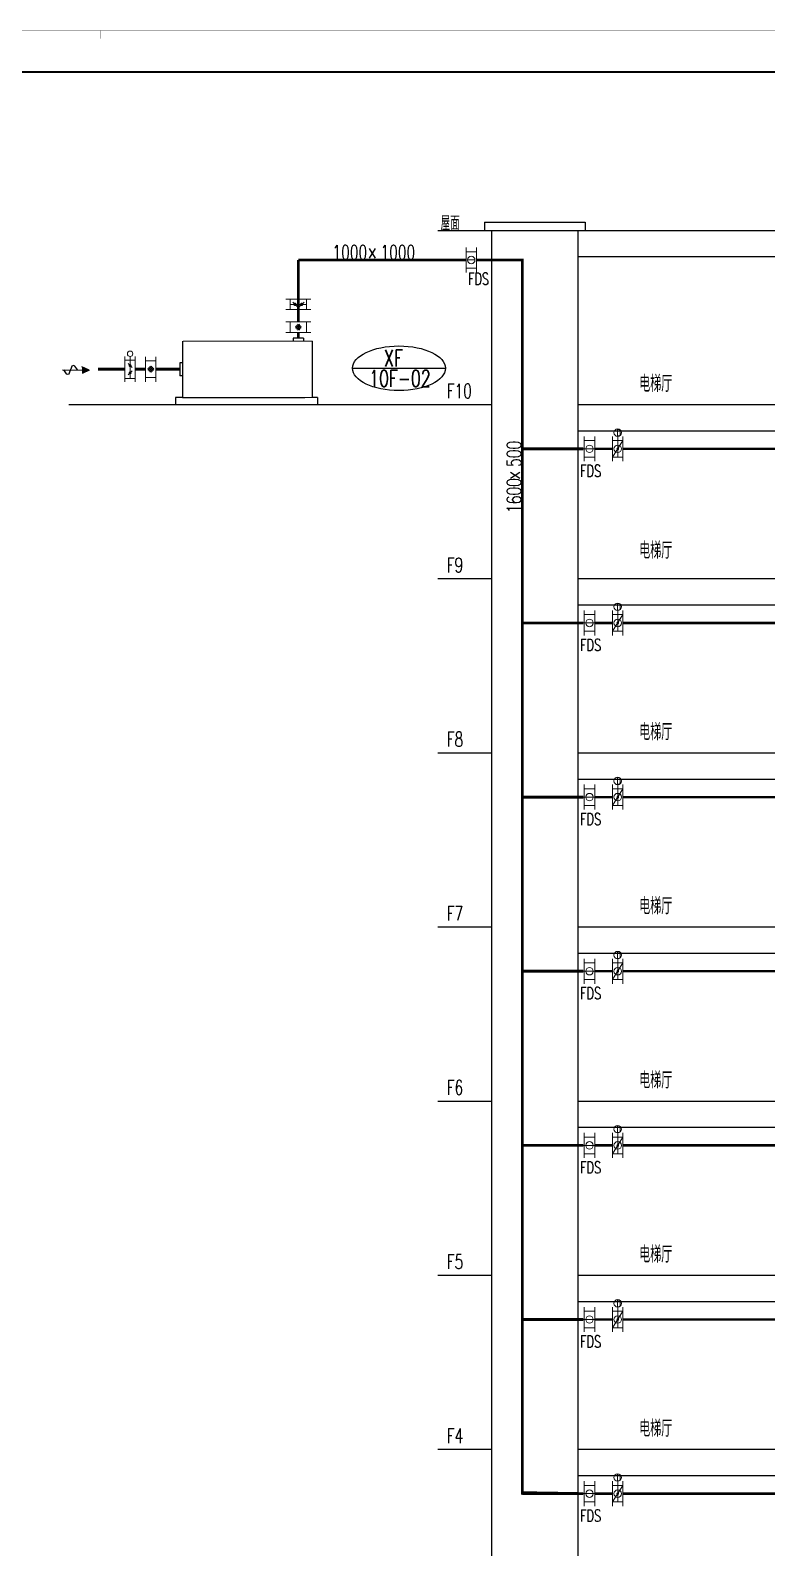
# Model space of a CAD drawing. Extents: x -778003 to -147913, y -2164908 to -814216.
# Drawn here: x -443770 to -426004, y -1146847 to -1110252 of the extents above; entities that cross this region are included whole.
import ezdxf

# ---------------------------------------------------------------- set-up
doc = ezdxf.new("R2010")
doc.units = 0
doc.header["$LTSCALE"] = 1000
doc.header["$MEASUREMENT"] = 0
doc.layers.get('0').update_dxf_attribs({"linetype": 'CONTINUOUS'})
for name, color, linetype in [('ACS_COM', 7, 'CONTINUOUS'), ('ACS_空调机组', 2, 'CONTINUOUS'), ('DUCT-排风标注', 3, 'CONTINUOUS'), ('H-DIM-设备', 3, 'CONTINUOUS')]:
    doc.layers.add(name, color=color, linetype=linetype)
doc.layers.add('ACS_FG_FL', color=7, linetype='CONTINUOUS', lineweight=15)
doc.layers.add('ACS_FG_FM', color=7, linetype='CONTINUOUS', lineweight=15)
doc.styles.add('JD', font='ROMANS2.shx', dxfattribs={"width": 0.7, "bigfont": 'HZDF2.shx'})

# ---------------------------------------------------------------- blocks, each defined once
blk = doc.blocks.new('A1')
for points, const_width in [([(-584266.3338163327, -1025181.826879544), (-500166.3338163327, -1025181.826879544), (-500166.3338163327, -965781.8268795442), (-584266.3338163327, -965781.8268795442)], 5), ([(-507666.3338163327, -966781.8268795442), (-581766.3338163327, -966781.8268795442), (-581766.3338163327, -1024181.826879544), (-507666.3338163327, -1024181.826879544)], 50)]:
    blk.add_lwpolyline(points, close=True, dxfattribs=dict(const_width=const_width))
at = {"const_width": 5}
blk.add_lwpolyline([(-542216.3338163327, -965781.8268795442), (-542216.3338163327, -965981.8268795442)], dxfattribs=at)

msp = doc.modelspace()

# ---------------------------------------------------------------- linework, layer by layer
for p, q in [((-433939.7673409334, -1115075.733576568), (-432645.2070764652, -1115075.733510943)), ((-433939.7671118486, -1115075.733576568), (-432645.2068473804, -1115075.733510943)), ((-433939.7671118474, -1115075.751615388), (-432645.2068473792, -1115075.751549763)), ((-430549.0632718851, -1157376.19659795), (-430549.0629122383, -1115075.73351094)), ((-433939.7671118493, -1119275.756660924), (-432645.2068473811, -1119275.756595299)), ((-433939.7671118495, -1123475.811313215), (-432645.2068473813, -1123475.81124759)), ((-433939.7671118497, -1127675.865965506), (-432645.2068473815, -1127675.865899881)), ((-433939.7671118497, -1131875.920617797), (-432645.2068473815, -1131875.920552172)), ((-433939.7671118497, -1136075.975270089), (-432645.2068473815, -1136075.975204463)), ((-433939.7671118504, -1140276.02992238), (-432645.2068473822, -1140276.029856754)), ((-433939.7671118507, -1144476.084574671), (-432645.2068473825, -1144476.084509046))]:
    msp.add_line(p, q)
at = {"color": 3}
for p, q in [((-442765.4571978005, -1118350.362474629), (-442795.6744691695, -1118421.147369205)), ((-442731.2902405467, -1118339.273459394), (-442765.4571978005, -1118350.362474629)), ((-442697.2763305008, -1118348.050604183), (-442731.2902405467, -1118339.273459394)), ((-442627.4937042668, -1118446.238600783), (-442697.2763305008, -1118348.050604183)), ((-442996.3858151634, -1118443.391559226), (-442353.3950235595, -1118448.354044057)), ((-442969.8562077778, -1118443.596309863), (-442904.5468365622, -1118535.490190402)), ((-442904.5468365622, -1118535.490190402), (-442870.5329265164, -1118544.267335191)), ((-442870.5329265164, -1118544.267335191), (-442836.3659692626, -1118533.178319955)), ((-442836.3659692626, -1118533.178319955), (-442806.1486978936, -1118462.39342538)), ((-442797.9947057874, -1118436.05220166), (-442805.7563324969, -1118461.125900889)), ((-442795.6744691695, -1118421.147369205), (-442797.9947057874, -1118436.05220166)), ((-442353.3950235595, -1118448.354044057), (-442525.6679187394, -1118367.688583259)), ((-442349.4092346444, -1118448.384805644), (-442522.9066565444, -1118526.381674642))]:
    msp.add_line(p, q, dxfattribs=at)
msp.add_lwpolyline([(-481625.1892803027, -1111254.678697996), (-401025.1892803025, -1111254.678697996), (-401025.1892803025, -1168654.678697996), (-481625.1892803027, -1168654.678697996)], close=True)
at = {"color": 3, "const_width": 69}
for points in [[(-441488.0064737629, -1118425.805475349), (-442137.0919601819, -1118425.805475349)], [(-440988.9707219808, -1118425.805475349), (-441238.0064737629, -1118425.805475349)], [(-440165.6050285709, -1118425.805475349), (-440738.9707219808, -1118425.805475349)]]:
    msp.add_lwpolyline(points, dxfattribs=at)
at = {"color": 3}
msp.add_solid([(-442525.6679187394, -1118367.688583259), (-442353.3950235595, -1118448.354044057), (-442522.9066565444, -1118526.381674642)], dxfattribs=at)
at = {"layer": 'ACS_COM'}
for p, q in [((-432812.4922277587, -1114875.733511288), (-432812.4922277587, -1115075.733511288)), ((-432812.4922277587, -1114875.733511131), (-430381.7775317517, -1114875.733510931)), ((-430381.7775317517, -1114875.733511288), (-430381.7775317517, -1115075.733511288)), ((-432812.4922277587, -1115075.733511131), (-430381.7775317517, -1115075.733510931)), ((-432645.2068472758, -1115075.733511121), (-432645.2072070202, -1157376.19659795)), ((-430549.0629123251, -1115075.733510943), (-410176.6139759077, -1115075.733510942)), ((-430549.0629122383, -1115075.73351094), (-410176.6139759077, -1115075.733510942)), ((-430549.0629122367, -1115075.7876274), (-410176.613975906, -1115075.787627402)), ((-430549.0629122378, -1115075.7876274), (-410176.6139759072, -1115075.787627402)), ((-425566.2070599813, -1115717.273751032), (-430549.0629123279, -1115717.273751032)), ((-442840.9535994759, -1119275.788163231), (-432645.2068473806, -1119275.788163232)), ((-440095.6050286004, -1119104.305475349), (-440267.0336000505, -1119104.305475349)), ((-440267.0336000505, -1119104.305475349), (-440267.0336000505, -1119275.734046798)), ((-440095.6050286007, -1119104.305475349), (-440267.0336000507, -1119104.305475349)), ((-440267.0336000507, -1119104.305475349), (-440267.0336000507, -1119275.734046799)), ((-436836.9955915571, -1119104.305475323), (-436960.5673403889, -1119104.305475323)), ((-436836.9955915574, -1119104.305475323), (-436836.9955915574, -1119275.734046773)), ((-436836.9955915571, -1119104.305475323), (-436836.9955915571, -1119275.734046773)), ((-430549.0629122385, -1119275.788163231), (-410176.6139759079, -1119275.788163234)), ((-425566.2070598908, -1119917.274286863), (-430549.0629122374, -1119917.274286863)), ((-430549.0629122388, -1123475.842815523), (-410176.6139759081, -1123475.842815525)), ((-425566.2070598903, -1124117.328939154), (-430549.062912237, -1124117.328939154)), ((-430549.062912239, -1127675.897467814), (-410176.6139759084, -1127675.897467816)), ((-425566.2070598903, -1128317.383591445), (-430549.062912237, -1128317.383591445)), ((-430549.062912239, -1131875.952120105), (-410176.6139759084, -1131875.952120107)), ((-425566.2070598917, -1132517.438243736), (-430549.0629122383, -1132517.438243736)), ((-430549.0629122388, -1136076.006772396), (-410176.6139759081, -1136076.006772398)), ((-425566.207059893, -1136717.492896027), (-430549.0629122396, -1136717.492896027)), ((-430549.0629122397, -1140276.061424687), (-410176.6139759091, -1140276.061424689)), ((-425566.2070598904, -1140917.547548318), (-430549.062912237, -1140917.547548318)), ((-430549.0629122399, -1144476.116076978), (-410176.6139759093, -1144476.11607698)), ((-425566.2070598904, -1145117.602200609), (-430549.062912237, -1145117.602200609))]:
    msp.add_line(p, q, dxfattribs=at)
at = {"layer": 'ACS_COM', "color": 2}
for points, const_width in [([(-437302.8054374445, -1115790.676625851), (-433256.2693363258, -1115790.676625851)], 69), ([(-437302.8054374446, -1117286.060040685), (-437302.8054374445, -1115790.676625851)], 69), ([(-437302.8054374446, -1117674.386798109), (-437302.8054374446, -1117536.060040685)], 69), ([(-431897.0160237455, -1120344.88906723), (-430428.322318173, -1120344.943183687)], 68.5714), ([(-430153.322318173, -1120344.943183687), (-429722.50250967, -1120344.943183687)], 60), ([(-429472.50250967, -1120344.935723016), (-413144.7274202451, -1120346.279651639)], 60), ([(-431897.016023745, -1124544.943719521), (-430428.3223181725, -1124544.997835978)], 68.5714), ([(-430153.3223181725, -1124544.997835978), (-429722.5025096696, -1124544.997835978)], 60), ([(-429472.5025096696, -1124544.990375307), (-413144.7274202447, -1124546.33430393)], 60), ([(-431897.016023745, -1128744.998371813), (-430428.3223181725, -1128745.052488269)], 68.5714), ([(-430153.3223181725, -1128745.052488269), (-429722.5025096696, -1128745.052488269)], 60), ([(-429472.5025096696, -1128745.045027598), (-413144.7274202447, -1128746.388956221)], 60), ([(-431897.0160237463, -1132945.053024104), (-430428.3223181738, -1132945.10714056)], 68.5714), ([(-430153.3223181738, -1132945.10714056), (-429722.5025096709, -1132945.10714056)], 60), ([(-429472.5025096709, -1132945.099679889), (-413144.727420246, -1132946.443608512)], 60), ([(-431897.0160237434, -1137145.076174085), (-430428.3223181709, -1137145.130290542)], 68.5714), ([(-430153.3223181709, -1137145.130290542), (-429722.502509668, -1137145.130290542)], 60), ([(-429472.502509668, -1137145.122829871), (-413144.7274202431, -1137146.466758494)], 60), ([(-431897.0160237451, -1141345.162328686), (-430428.3223181725, -1141345.216445142)], 68.5714), ([(-430153.3223181725, -1141345.216445142), (-429722.5025096696, -1141345.216445142)], 60), ([(-429472.5025096696, -1141345.208984471), (-413144.7274202447, -1141346.552913094)], 60), ([(-431897.0160237451, -1145545.216980977), (-430428.3223181725, -1145545.271097434)], 68.5714), ([(-430153.3223181725, -1145545.271097434), (-429722.5025096696, -1145545.271097434)], 60), ([(-429472.5025096696, -1145545.263636763), (-413144.7274202447, -1145546.607565386)], 60)]:
    msp.add_lwpolyline(points, dxfattribs=dict(at, const_width=const_width))
msp.add_lwpolyline([(-433006.2693363258, -1115790.676625851, 69, 69, 0), (-431897.0160238352, -1115790.676625851, 68.5714, 68.5714, 0), (-431897.0160237431, -1145545.216980977, 68.5714, 68.5714, 0), (-430428.3223181745, -1145545.271097433, 68.5714, 68.5714, 0)], format="xyseb", dxfattribs=at)
at = {"layer": 'ACS_FG_FL'}
for p, q in [((-433256.2693363258, -1115490.676625851), (-433256.2693363258, -1116090.676625851)), ((-433006.2693363258, -1115590.676625851), (-433256.2693363258, -1115590.676625851)), ((-433006.2693363258, -1115490.676625851), (-433006.2693363258, -1116090.676625851)), ((-433006.2693363258, -1115990.676625851), (-433256.2693363258, -1115990.676625851)), ((-437002.8054374445, -1116736.908482728), (-437602.8054374445, -1116736.908482728)), ((-437502.8054374445, -1116986.908482728), (-437502.8054374445, -1116736.908482728)), ((-437102.8054374445, -1116986.908482728), (-437102.8054374445, -1116736.908482728)), ((-437002.8054374445, -1116986.908482728), (-437602.8054374445, -1116986.908482728)), ((-437002.8054374447, -1117286.060040685), (-437602.8054374447, -1117286.060040685)), ((-437002.8054374447, -1117536.060040685), (-437602.8054374447, -1117536.060040685)), ((-437502.8054374447, -1117536.060040685), (-437502.8054374447, -1117286.060040685)), ((-437102.8054374447, -1117536.060040685), (-437102.8054374447, -1117286.060040685)), ((-440988.9707219808, -1118125.805475349), (-440988.9707219808, -1118725.805475349)), ((-440738.9707219808, -1118225.805475349), (-440988.9707219808, -1118225.805475349)), ((-440738.9707219808, -1118125.805475349), (-440738.9707219808, -1118725.805475349)), ((-440738.9707219808, -1118625.805475349), (-440988.9707219808, -1118625.805475349)), ((-430403.322318173, -1120044.943183687), (-430403.322318173, -1120644.943183687)), ((-430403.322318173, -1120144.943183687), (-430153.322318173, -1120144.943183687)), ((-430153.322318173, -1120044.943183687), (-430153.322318173, -1120644.943183687)), ((-429722.50250967, -1120044.943183687), (-429722.50250967, -1120644.943183687)), ((-429722.50250967, -1120144.943183687), (-429472.50250967, -1120144.943183687)), ((-429472.50250967, -1120044.943183687), (-429472.50250967, -1120644.943183687)), ((-430403.322318173, -1120544.943183687), (-430153.322318173, -1120544.943183687)), ((-429722.50250967, -1120544.943183687), (-429472.50250967, -1120544.943183687)), ((-430403.3223181725, -1124244.997835978), (-430403.3223181725, -1124844.997835978)), ((-430403.3223181725, -1124344.997835978), (-430153.3223181725, -1124344.997835978)), ((-430153.3223181725, -1124244.997835978), (-430153.3223181725, -1124844.997835978)), ((-429722.5025096696, -1124244.997835978), (-429722.5025096696, -1124844.997835978)), ((-429722.5025096696, -1124344.997835978), (-429472.5025096696, -1124344.997835978)), ((-429472.5025096696, -1124244.997835978), (-429472.5025096696, -1124844.997835978)), ((-430403.3223181725, -1124744.997835978), (-430153.3223181725, -1124744.997835978)), ((-429722.5025096696, -1124744.997835978), (-429472.5025096696, -1124744.997835978)), ((-430403.3223181725, -1128445.052488269), (-430403.3223181725, -1129045.052488269)), ((-430403.3223181725, -1128545.052488269), (-430153.3223181725, -1128545.052488269)), ((-430153.3223181725, -1128445.052488269), (-430153.3223181725, -1129045.052488269)), ((-429722.5025096696, -1128445.052488269), (-429722.5025096696, -1129045.052488269)), ((-429722.5025096696, -1128545.052488269), (-429472.5025096696, -1128545.052488269)), ((-429472.5025096696, -1128445.052488269), (-429472.5025096696, -1129045.052488269)), ((-430403.3223181725, -1128945.052488269), (-430153.3223181725, -1128945.052488269)), ((-429722.5025096696, -1128945.052488269), (-429472.5025096696, -1128945.052488269)), ((-430403.3223181738, -1132645.10714056), (-430403.3223181738, -1133245.10714056)), ((-430403.3223181738, -1132745.10714056), (-430153.3223181738, -1132745.10714056)), ((-430153.3223181738, -1132645.10714056), (-430153.3223181738, -1133245.10714056)), ((-429722.5025096709, -1132645.10714056), (-429722.5025096709, -1133245.10714056)), ((-429722.5025096709, -1132745.10714056), (-429472.5025096709, -1132745.10714056)), ((-429472.5025096709, -1132645.10714056), (-429472.5025096709, -1133245.10714056)), ((-430403.3223181738, -1133145.10714056), (-430153.3223181738, -1133145.10714056)), ((-429722.5025096709, -1133145.10714056), (-429472.5025096709, -1133145.10714056)), ((-430403.3223181709, -1136845.130290542), (-430403.3223181709, -1137445.130290542)), ((-430403.3223181709, -1136945.130290542), (-430153.3223181709, -1136945.130290542)), ((-430153.3223181709, -1136845.130290542), (-430153.3223181709, -1137445.130290542)), ((-429722.502509668, -1136845.130290542), (-429722.502509668, -1137445.130290542)), ((-429722.502509668, -1136945.130290542), (-429472.502509668, -1136945.130290542)), ((-429472.502509668, -1136845.130290542), (-429472.502509668, -1137445.130290542)), ((-430403.3223181709, -1137345.130290542), (-430153.3223181709, -1137345.130290542)), ((-429722.502509668, -1137345.130290542), (-429472.502509668, -1137345.130290542)), ((-430403.3223181725, -1141045.216445142), (-430403.3223181725, -1141645.216445142)), ((-430403.3223181725, -1141145.216445142), (-430153.3223181725, -1141145.216445142)), ((-430153.3223181725, -1141045.216445142), (-430153.3223181725, -1141645.216445142)), ((-429722.5025096696, -1141045.216445142), (-429722.5025096696, -1141645.216445142)), ((-429722.5025096696, -1141145.216445142), (-429472.5025096696, -1141145.216445142)), ((-429472.5025096696, -1141045.216445142), (-429472.5025096696, -1141645.216445142)), ((-430403.3223181725, -1141545.216445142), (-430153.3223181725, -1141545.216445142)), ((-429722.5025096696, -1141545.216445142), (-429472.5025096696, -1141545.216445142)), ((-430403.3223181725, -1145245.271097434), (-430403.3223181725, -1145845.271097434)), ((-430403.3223181725, -1145345.271097434), (-430153.3223181725, -1145345.271097434)), ((-430153.3223181725, -1145245.271097434), (-430153.3223181725, -1145845.271097434)), ((-429722.5025096696, -1145245.271097434), (-429722.5025096696, -1145845.271097434)), ((-429722.5025096696, -1145345.271097434), (-429472.5025096696, -1145345.271097434)), ((-429472.5025096696, -1145245.271097434), (-429472.5025096696, -1145845.271097434)), ((-430403.3223181725, -1145745.271097434), (-430153.3223181725, -1145745.271097434)), ((-429722.5025096696, -1145745.271097434), (-429472.5025096696, -1145745.271097434))]:
    msp.add_line(p, q, dxfattribs=at)
at = {"layer": 'ACS_FG_FL', "color": 1}
for p, q in [((-441486.8384737629, -1118118.221475349), (-441486.8384737629, -1118733.389475349)), ((-441238.0064737629, -1118204.621475349), (-441486.8384737629, -1118204.621475349)), ((-441313.5472530476, -1118386.207096064), (-441411.2976944786, -1118288.456654633)), ((-441362.4224737627, -1118204.621475349), (-441362.4224737627, -1118118.221475349)), ((-441362.4224737627, -1118204.621475349), (-441362.4224737627, -1118646.989475349)), ((-441238.0064737629, -1118118.221475349), (-441238.0064737629, -1118733.389475349)), ((-441238.0064737629, -1118646.989475349), (-441486.8384737629, -1118646.989475349)), ((-441313.5472530476, -1118465.403854633), (-441411.2976944786, -1118563.154296065))]:
    msp.add_line(p, q, dxfattribs=at)
at = {"layer": 'ACS_FG_FL', "color": 1, "const_width": 34.56000000000001}
for points in [[(-441345.142473763, -1118337.331875349, -1), (-441379.7024737629, -1118337.331875349, -1)], [(-441345.142473763, -1118514.279075349, -1), (-441379.7024737629, -1118514.279075349, -1)]]:
    msp.add_lwpolyline(points, format="xyb", close=True, dxfattribs=at)
at = {"layer": 'ACS_FG_FL', "color": 1}
msp.add_circle((-441362.4224737627, -1118053.421475349), 64.8, dxfattribs=at)
at = {"layer": 'ACS_FG_FM'}
for p, q in [((-433226.5213363562, -1115790.676625851), (-433036.0173362957, -1115790.676625851)), ((-437102.8054374445, -1116861.908482728), (-437502.8054374445, -1116861.908482728)), ((-437326.236894964, -1116918.477025208), (-437439.3739799249, -1116805.339940188)), ((-437279.3739799249, -1116918.477025208), (-437166.236894964, -1116805.339940188)), ((-437374.0818009973, -1117434.818828536), (-437279.0466495939, -1117339.783677132)), ((-437374.0818009973, -1117387.301252834), (-437279.0466495939, -1117482.336404237)), ((-437350.3230131464, -1117363.542464983), (-437255.287861743, -1117458.577616387)), ((-437350.3230131464, -1117458.577616387), (-437255.287861743, -1117363.542464983)), ((-437326.5642252956, -1117339.783677132), (-437231.5290738922, -1117434.818828536)), ((-437326.5642252956, -1117482.336404237), (-437231.5290738922, -1117387.301252834)), ((-440935.2470855333, -1118449.5642632), (-440840.2119341299, -1118354.529111796)), ((-440840.2119341299, -1118497.081838901), (-440935.2470855333, -1118402.046687498)), ((-440911.4882976825, -1118473.323051051), (-440816.4531462791, -1118378.287899647)), ((-440816.4531462791, -1118473.323051051), (-440911.4882976825, -1118378.287899647)), ((-440792.6943584282, -1118449.5642632), (-440887.7295098316, -1118354.529111796)), ((-440887.7295098316, -1118497.081838901), (-440792.6943584282, -1118402.046687498)), ((-429722.50250967, -1120544.943183687), (-429472.50250967, -1120144.943183687)), ((-429597.50250967, -1120144.943183687), (-429597.50250967, -1120044.943183687)), ((-429597.50250967, -1120144.943183687), (-429597.50250967, -1120544.943183687)), ((-430128.322318173, -1120344.943183687), (-430428.322318173, -1120344.943183687)), ((-430128.3223181725, -1124544.997835978), (-430428.3223181725, -1124544.997835978)), ((-429722.5025096696, -1124744.997835978), (-429472.5025096696, -1124344.997835978)), ((-429597.5025096696, -1124344.997835978), (-429597.5025096696, -1124244.997835978)), ((-429597.5025096696, -1124344.997835978), (-429597.5025096696, -1124744.997835978)), ((-429722.5025096696, -1128945.052488269), (-429472.5025096696, -1128545.052488269)), ((-429597.5025096696, -1128545.052488269), (-429597.5025096696, -1128445.052488269)), ((-429597.5025096696, -1128545.052488269), (-429597.5025096696, -1128945.052488269)), ((-430128.3223181725, -1128745.052488269), (-430428.3223181725, -1128745.052488269)), ((-430128.3223181738, -1132945.10714056), (-430428.3223181738, -1132945.10714056)), ((-429722.5025096709, -1133145.10714056), (-429472.5025096709, -1132745.10714056)), ((-429597.5025096709, -1132745.10714056), (-429597.5025096709, -1132645.10714056)), ((-429597.5025096709, -1132745.10714056), (-429597.5025096709, -1133145.10714056)), ((-429722.502509668, -1137345.130290542), (-429472.502509668, -1136945.130290542)), ((-429597.502509668, -1136945.130290542), (-429597.502509668, -1136845.130290542)), ((-429597.502509668, -1136945.130290542), (-429597.502509668, -1137345.130290542)), ((-430128.3223181709, -1137145.130290542), (-430428.3223181709, -1137145.130290542)), ((-430128.3223181725, -1141345.216445142), (-430428.3223181725, -1141345.216445142)), ((-429722.5025096696, -1141545.216445142), (-429472.5025096696, -1141145.216445142)), ((-429597.5025096696, -1141145.216445142), (-429597.5025096696, -1141045.216445142)), ((-429597.5025096696, -1141145.216445142), (-429597.5025096696, -1141545.216445142)), ((-429722.5025096696, -1145745.271097434), (-429472.5025096696, -1145345.271097434)), ((-429597.5025096696, -1145345.271097434), (-429597.5025096696, -1145245.271097434)), ((-429597.5025096696, -1145345.271097434), (-429597.5025096696, -1145745.271097434)), ((-430128.3223181725, -1145545.271097434), (-430428.3223181725, -1145545.271097434))]:
    msp.add_line(p, q, dxfattribs=at)
at = {"layer": 'ACS_FG_FM', "const_width": 40}
for points in [[(-437382.8054374445, -1116881.908482728, -1), (-437382.8054374445, -1116841.908482728, -1)], [(-437222.8054374445, -1116881.908482728, -1), (-437222.8054374445, -1116841.908482728, -1)]]:
    msp.add_lwpolyline(points, format="xyb", close=True, dxfattribs=at)
at = {"layer": 'ACS_FG_FM'}
for centre, radius in [((-433131.2693363258, -1115790.676625851), 90), ((-429597.50250967, -1119954.943183687), 90), ((-430278.322318173, -1120344.943183687), 90), ((-429597.50250967, -1120344.943183687), 90), ((-429597.50250967, -1120344.943183687), 22.5), ((-429597.5025096696, -1124154.997835978), 90), ((-430278.3223181725, -1124544.997835978), 90), ((-429597.5025096696, -1124544.997835978), 90), ((-429597.5025096696, -1124544.997835978), 22.5), ((-429597.5025096696, -1128355.052488269), 90), ((-430278.3223181725, -1128745.052488269), 90), ((-429597.5025096696, -1128745.052488269), 90), ((-429597.5025096696, -1128745.052488269), 22.5), ((-429597.5025096709, -1132555.10714056), 90), ((-430278.3223181738, -1132945.10714056), 90), ((-429597.5025096709, -1132945.10714056), 90), ((-429597.5025096709, -1132945.10714056), 22.5), ((-429597.502509668, -1136755.130290542), 90), ((-430278.3223181709, -1137145.130290542), 90), ((-429597.502509668, -1137145.130290542), 90), ((-429597.502509668, -1137145.130290542), 22.5), ((-429597.5025096696, -1140955.216445142), 90), ((-430278.3223181725, -1141345.216445142), 90), ((-429597.5025096696, -1141345.216445142), 90), ((-429597.5025096696, -1141345.216445142), 22.5), ((-429597.5025096696, -1145155.271097434), 90), ((-430278.3223181725, -1145545.271097434), 90), ((-429597.5025096696, -1145545.271097434), 90), ((-429597.5025096696, -1145545.271097434), 22.5)]:
    msp.add_circle(centre, radius, dxfattribs=at)
at = {"layer": 'ACS_空调机组', "color": 2}
for p, q in [((-440095.6050286007, -1117747.305475349), (-440095.6050286007, -1119104.305475349)), ((-437427.8054374447, -1117674.386798109), (-437427.8054374447, -1117747.30547532)), ((-437177.8054374447, -1117674.386798109), (-437427.8054374447, -1117674.386798109)), ((-437177.8054374447, -1117674.386798109), (-437177.8054374447, -1117747.30547532)), ((-436960.5673403889, -1119104.305475323), (-436960.5673403609, -1117747.305475323)), ((-440095.6050285411, -1118269.5887348), (-440165.6050285411, -1118269.5887348)), ((-440165.6050285411, -1118269.5887348), (-440165.6050286007, -1118582.022215897)), ((-440095.6050286007, -1118582.022215897), (-440165.6050286007, -1118582.022215897)), ((-440095.6050286007, -1119104.305475349), (-437143.7050286841, -1119104.305475323))]:
    msp.add_line(p, q, dxfattribs=at)
at = {"layer": 'ACS_空调机组', "color": 2, "const_width": 25}
for points in [[(-436960.5673403889, -1117747.305475323), (-436960.5673403889, -1119104.305475323), (-440095.6050286007, -1119104.305475323), (-440095.6050286007, -1117747.305475349)], [(-440082.1050286007, -1117747.30547523), (-438619.3050286483, -1117747.305475289)], [(-438619.3050286483, -1117747.305475289), (-436960.5673403889, -1117747.305475323)]]:
    msp.add_lwpolyline(points, dxfattribs=at)
at = {"layer": 'H-DIM-设备'}
msp.add_line((-435995.7193548651, -1118402.183712993), (-433755.7193551073, -1118402.183712993), dxfattribs=at)
msp.add_ellipse((-434875.7193549867, -1118402.183712993), major_axis=(-1119.999999878928, 2.269936408731944e-11), ratio=0.4800000000498924, dxfattribs=at)

# ---------------------------------------------------------------- block references
msp.add_blockref('A1', (100141.14453603, -144472.8518184514))

# ---------------------------------------------------------------- texts
at = {"linetype": 'Continuous', "style": 'JD', "width": 0.7}
for s, height, p in [('屋面', 347.2868217054263, (-433870.5930039801, -1115075.769650701)), ('电梯厅', 400.0000000500009, (-429079.0640770325, -1118973.032115731)), ('F10', 350, (-433723.8962669944, -1119124.80151584)), ('D', 160, (-429626.6373891911, -1120035.738882091)), ('电梯厅', 400.0000000500009, (-429079.0640770328, -1122995.37672981)), ('F9', 350, (-433723.8962669948, -1123324.856168131)), ('D', 160, (-429626.6373891907, -1124235.793534382)), ('电梯厅', 400.0000000500009, (-429079.0640770323, -1127373.087303854)), ('F8', 350, (-433723.8962669946, -1127524.910820422)), ('D', 160, (-429626.6373891907, -1128435.848186673)), ('电梯厅', 400.0000000500009, (-429079.0640770323, -1131573.141956145)), ('F7', 350, (-433723.8962669946, -1131724.965472713)), ('D', 160, (-429626.637389192, -1132635.902838964)), ('电梯厅', 400.0000000500009, (-429079.0640770337, -1135773.196608436)), ('F6', 350, (-433723.8962669953, -1135925.020125004)), ('D', 160, (-429626.6373891891, -1136835.925988946)), ('电梯厅', 400.0000000500009, (-429079.064077035, -1139973.251260727)), ('F5', 350, (-433723.8962669955, -1140125.074777295)), ('D', 160, (-429626.6373891907, -1141036.012143547)), ('电梯厅', 400.0000000500009, (-429079.0640770324, -1144173.305913018)), ('F4', 350, (-433723.8962669944, -1144325.074777295)), ('D', 160, (-429626.6373891907, -1145236.066795838))]:
    msp.add_text(s, height=height, dxfattribs=at).set_placement(p)
at = {"layer": 'ACS_FG_FM', "style": 'JD', "width": 0.7}
for p in [(-433207.9790752425, -1116389.71585192), (-430503.8386508943, -1121018.349745733), (-430503.8386508938, -1125218.404398024), (-430503.8386508938, -1129418.459050315), (-430503.8386508952, -1133618.513702607), (-430503.8386508923, -1137818.536852588), (-430503.8386508939, -1142018.623007189), (-430503.8386508939, -1146218.67765948)]:
    msp.add_text('FDS', height=285.71428575, dxfattribs=at).set_placement(p)
at = {"layer": 'DUCT-排风标注', "style": 'JD', "width": 0.7}
for s, height, rotation, p in [('1000', 350, 359.9999999995097, (-436482.5947999661, -1115779.897162016)), ('×', 347.2868217054263, 359.9999999995097, (-435637.9029166575, -1115779.897162022)), ('1000', 350, 359.9999999995097, (-435322.95136627, -1115779.897162025)), ('500', 350, 90, (-431923.419876246, -1120782.58644305)), ('×', 347.2868217054263, 90, (-431923.419876246, -1121092.974039949)), ('1600', 350, 90, (-431923.419876246, -1121892.974039949))]:
    msp.add_text(s, height=height, rotation=rotation, dxfattribs=at).set_placement(p)
at = {"layer": 'H-DIM-设备', "style": 'JD', "width": 0.7}
for tag, p in [('XF', (-435234.5020072889, -1118361.009144993)), ('10F-02', (-435596.5372314849, -1118848.695714227))]:
    msp.add_attdef(tag, p, 'xxx', height=400, dxfattribs=at)

doc.saveas('drawing.dxf')
